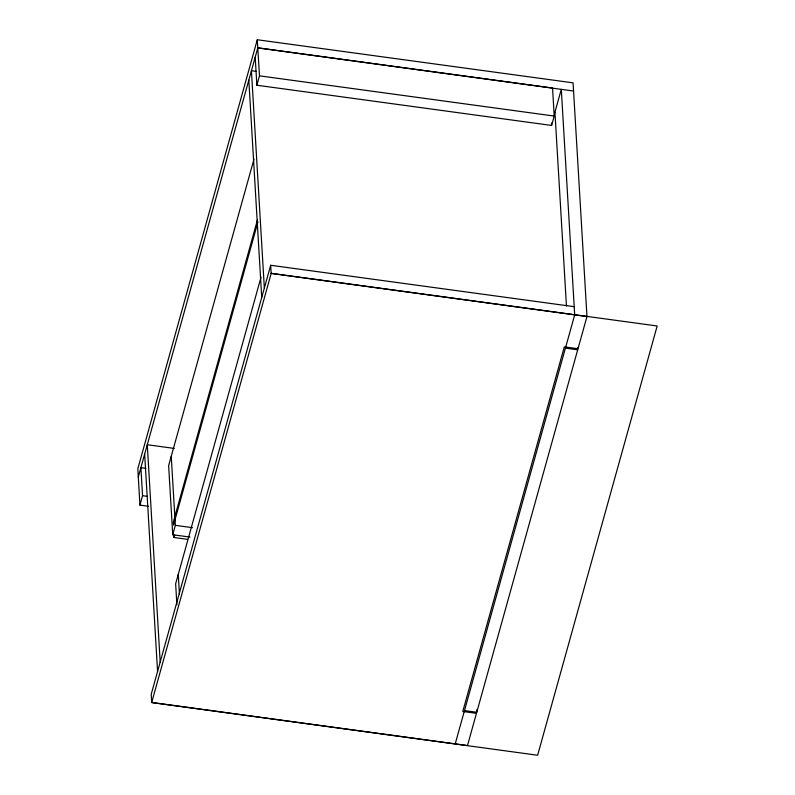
<?xml version="1.0" encoding="UTF-8"?>
<svg xmlns="http://www.w3.org/2000/svg" width="795" height="795" viewBox="0 0 795 795"><rect width="100%" height="100%" fill="white"/><g stroke="black" fill="none" stroke-linecap="round" stroke-linejoin="round"><path stroke-width="1.19" d="M574.199 306.681L270.688 265.272L151.219 694.264L151.706 702.442L467.49 745.541L476.463 713.344L462.779 711.475L564.311 346.868L577.995 348.737L586.968 316.539L573.076 82.849L257.292 39.75L137.823 468.752L139.94 505.103L148.536 506.276M138.27 477.06L257.819 47.799L552.555 88.016L554.214 116.06L551.601 125.451L256.865 85.234L255.205 57.19M139.94 505.103L142.553 495.712L140.884 467.669L145.803 468.344M256.865 85.234L259.488 75.843L257.292 39.75M254.022 159.03L168.629 465.671L172.734 534.727L189.955 537.082M257.441 220.036L173.34 522.057L173.519 525.097L257.958 221.885M172.734 534.727L175.347 525.336L171.243 456.28M187.511 539.348L174.016 537.509L174.661 535.184M261.038 277.157L175.645 583.808L176.888 604.766M554.642 113.198L561.29 89.348L574.686 314.87L455.217 743.862M464.479 710.591L476.762 712.27L577.697 349.81L577.548 347.335M257.779 47.929L573.563 91.028M256.348 71.401L251.429 70.735L264.338 288.068M259.488 75.843L554.214 116.06M586.968 316.539L271.175 273.45L270.688 265.272M565.414 348.13L577.697 349.81M174.304 448.42L147.274 444.733L160.192 662.066M142.553 495.712L147.463 496.388M175.347 525.336L192.569 527.691M554.93 112.155L566.457 306.025M551.462 123.016L551.601 125.451M476.612 709.796L476.762 712.27M248.815 80.126L261.724 297.459M178.259 574.417L179.431 594.143M173.906 535.641L174.016 537.509M144.66 454.124L157.569 671.457M271.214 273.311L151.666 702.581L537.629 755.25L657.177 325.98L271.214 273.311"/></g></svg>
